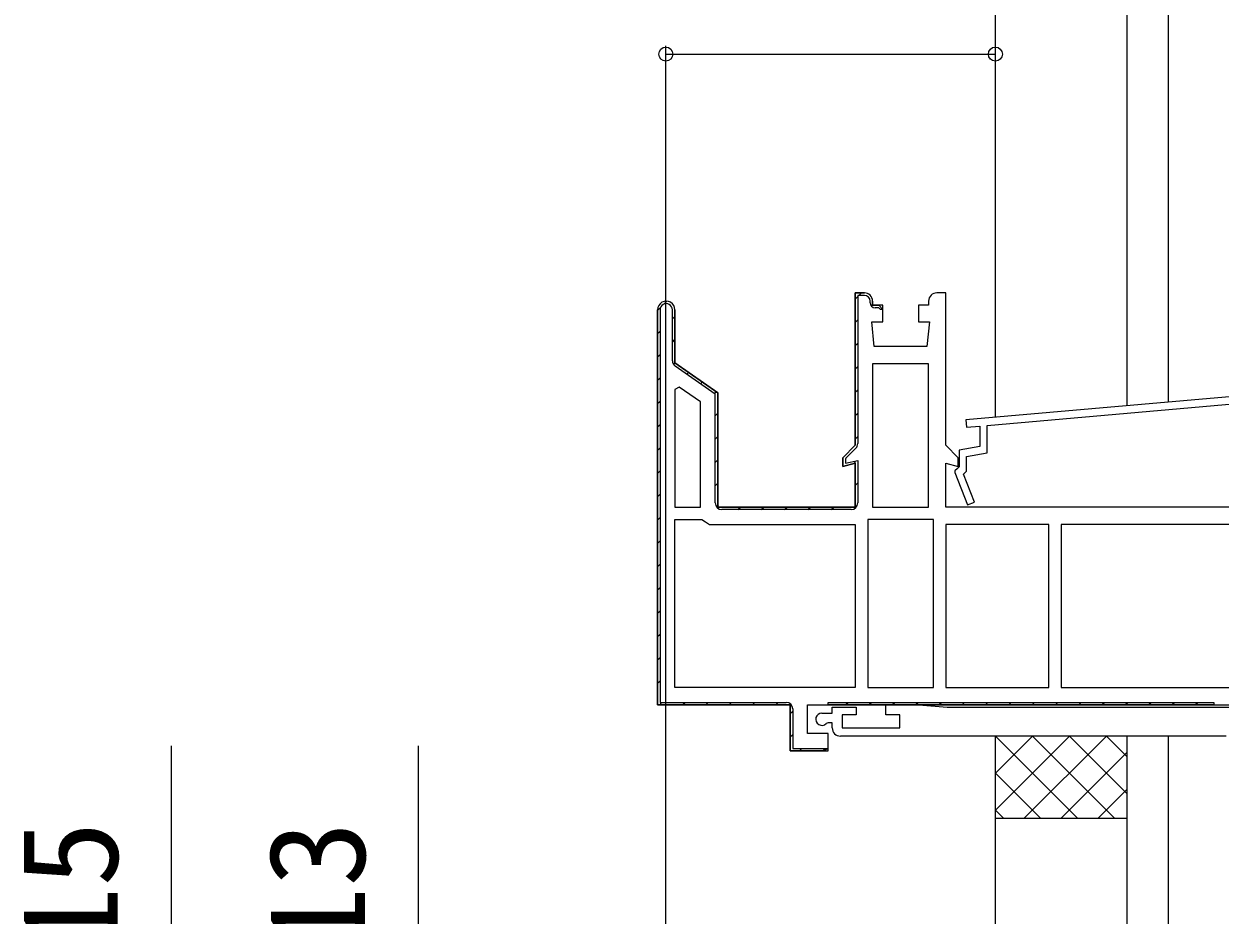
# Model space of a CAD drawing. Units: millimetres, scale not verified. Extents: x -700 to 700, y -1044 to 1038.
# Drawn here: x 143.6 to 288.8, y 461.1 to 569.3 of the extents above; entities that cross this region are included whole.
import ezdxf
from ezdxf.enums import TextEntityAlignment as Align

# ---------------------------------------------------------------- set-up
doc = ezdxf.new("R2010")
doc.units = ezdxf.units.MM
doc.header["$LTSCALE"] = 6
for name, color, linetype in [('0-2_YKK_11', 7, 'Continuous'), ('0-5_YKK_D', 6, 'Continuous'), ('0-7_YSS_K', 3, 'Continuous')]:
    doc.layers.add(name, color=color, linetype=linetype)
doc.styles.add('ＭＳ ゴシック', font='')
doc.styles.get('ＭＳ ゴシック').set_extended_font_data('MS Gothic')

msp = doc.modelspace()

# ---------------------------------------------------------------- linework, layer by layer
at = {"layer": '0-2_YKK_11'}
for p, q in [((244.5, 535.858), (244.811, 536.169)), ((244.934, 536.292), (245.245, 536.603)), ((220.5, 534.485), (220.859, 534.844)), ((221.259, 535.244), (221.616, 535.601)), ((222.3, 528.363), (222.3, 534.553)), ((246.3, 535.403), (246.3, 535.603)), ((246.463, 534.992), (246.675, 535.204)), ((222.3, 533.457), (222.6, 533.757)), ((244.5, 533.029), (244.8, 533.329)), ((220.5, 531.657), (220.8, 531.957)), ((222.3, 530.628), (222.6, 530.928)), ((244.5, 530.201), (244.8, 530.501)), ((220.5, 528.828), (220.8, 529.128)), ((222.428, 527.928), (222.648, 528.148)), ((244.5, 527.372), (244.8, 527.672)), ((220.5, 526), (220.8, 526.3)), ((224.05, 526.721), (224.265, 526.937)), ((225.714, 525.557), (225.929, 525.772)), ((227.377, 524.392), (227.592, 524.607)), ((244.5, 524.544), (244.8, 524.844)), ((220.5, 523.171), (220.8, 523.471)), ((227.5, 521.686), (227.8, 521.986)), ((244.5, 521.716), (244.8, 522.016)), ((220.5, 520.343), (220.8, 520.643)), ((227.5, 518.858), (227.8, 519.158)), ((244.5, 518.887), (244.8, 519.187)), ((220.5, 517.515), (220.8, 517.815)), ((244.566, 517.744), (243.359, 516.537)), ((227.5, 516.029), (227.8, 516.329)), ((244.283, 515.842), (244.54, 516.099)), ((220.5, 514.686), (220.8, 514.986)), ((227.5, 513.201), (227.8, 513.501)), ((244.5, 513.23), (244.8, 513.53)), ((220.5, 511.858), (220.8, 512.158)), ((227.701, 510.573), (227.913, 510.786)), ((244, 510.303), (228.3, 510.303)), ((230.259, 510.303), (230.559, 510.603)), ((233.087, 510.303), (233.387, 510.603)), ((235.916, 510.303), (236.216, 510.603)), ((238.744, 510.303), (239.044, 510.603)), ((241.573, 510.303), (241.873, 510.603)), ((220.5, 509.029), (220.8, 509.329)), ((220.5, 506.201), (220.8, 506.501)), ((220.5, 503.372), (220.8, 503.672)), ((220.5, 500.544), (220.8, 500.844)), ((220.5, 497.716), (220.8, 498.016)), ((220.5, 494.887), (220.8, 495.187)), ((220.5, 492.059), (220.8, 492.359)), ((220.5, 489.23), (220.8, 489.53)), ((220.762, 486.663), (221.001, 486.903)), ((223.529, 486.603), (223.829, 486.903)), ((226.358, 486.603), (226.658, 486.903)), ((229.186, 486.603), (229.486, 486.903)), ((232.015, 486.603), (232.315, 486.903)), ((234.843, 486.603), (235.143, 486.903)), ((243.328, 486.603), (243.628, 486.903)), ((246.157, 486.603), (246.457, 486.903)), ((248.985, 486.603), (249.285, 486.903)), ((251.814, 486.603), (252.114, 486.903)), ((254.642, 486.603), (254.942, 486.903)), ((257.471, 486.603), (257.771, 486.903)), ((260.299, 486.603), (260.599, 486.903)), ((263.127, 486.603), (263.427, 486.903)), ((265.956, 486.603), (266.256, 486.903)), ((268.784, 486.603), (269.084, 486.903)), ((271.613, 486.603), (271.913, 486.903)), ((274.441, 486.603), (274.741, 486.903)), ((277.27, 486.603), (277.57, 486.903)), ((280.098, 486.603), (280.398, 486.903)), ((282.926, 486.603), (283.226, 486.903)), ((285.755, 486.603), (286.055, 486.903)), ((236.6, 485.531), (236.9, 485.831)), ((236.6, 482.703), (236.9, 483.003)), ((289.529, 482.803), (242.7, 482.803)), ((237.728, 481.003), (238.028, 481.303)), ((240.557, 481.003), (240.857, 481.303))]:
    msp.add_line(p, q, dxfattribs=at)
for points in [[(245.6, 536.603), (244.5, 536.603), (244.5, 518.103), (243, 516.603), (243, 515.542), (244.5, 515.944), (244.5, 510.603), (227.8, 510.603), (227.8, 524.462), (222.6, 528.103), (222.6, 534.553)], [(222.6, 534.553), (222.6, 528.103), (227.8, 524.462), (227.8, 510.603), (244.5, 510.603), (244.5, 515.944), (243, 515.542), (243, 516.603), (244.5, 518.103), (244.5, 536.603), (245.6, 536.603)], [(245.6, 536.303), (244.8, 536.303), (244.8, 518.31)], [(296.6, 536.603), (295.5, 536.603), (295.5, 518.103), (294, 516.603), (294, 515.542), (295.5, 515.944), (295.5, 510.603), (255.5, 510.603), (255.5, 515.944), (257, 515.542), (257, 516.603), (255.5, 518.103), (255.5, 536.603), (254.4, 536.603)], [(236.9, 486.103), (236.9, 481.303), (241.158, 481.303), (240.7, 481.003), (236.6, 481.003), (236.6, 486.603), (220.5, 486.603), (220.5, 534.553), (220.5, 486.603), (236.6, 486.603), (236.6, 481.003), (241.2, 481.003), (241.2, 483.103), (238.7, 483.103), (238.7, 486.603)], [(220.8, 534.553), (220.8, 486.903), (236.1, 486.903)], [(253.4, 535.603), (253.4, 535.103), (252.15, 535.103), (252.15, 533.103), (253.5, 533.103), (253.2, 530.103), (246.8, 530.103), (246.5, 533.103), (247.85, 533.103), (247.85, 535.103), (246.6, 535.103), (246.6, 535.603)], [(246.6, 535.603), (246.6, 535.103), (247.35, 535.103), (247.85, 534.603), (247.55, 534.603), (247.35, 534.803), (246.9, 534.803)], [(227.5, 511.103), (227.5, 524.306), (222.641, 527.708)], [(294.511, 524.401), (257.911, 521.199), (257.989, 520.302), (259.6, 520.443), (259.6, 517.944), (257.1, 517.503), (257.1, 515.503), (256.9, 515.303), (256.6, 515.003), (256.6, 514.803), (258.131, 510.889), (258.969, 511.217), (257.645, 514.603), (258, 514.958), (258, 516.748), (260.5, 517.188), (260.5, 520.522), (293.1, 523.374)], [(243.3, 516.296), (243.3, 515.933), (244.8, 516.264), (244.8, 511.103)], [(238.7, 486.603), (298, 486.603)], [(240.45, 485.603), (241.7, 485.603), (241.7, 486.303), (244.6, 486.303), (244.6, 485.403), (242.9, 485.403), (242.9, 483.803), (249.9, 483.803), (249.9, 485.403), (248.2, 485.403), (248.2, 486.603), (252.2, 486.603), (255.629, 486.303), (296.7, 486.303)], [(241.7, 483.803), (241.7, 484.403), (241.185, 484.403), (240.975, 484.317)]]:
    msp.add_lwpolyline(points, dxfattribs=at)
for points in [[(246.6, 528.003), (246.6, 510.603), (253.4, 510.603), (253.4, 528.003)], [(222.6, 524.882), (222.6, 510.603), (225.7, 510.603), (225.7, 523.369), (223.138, 525.162)], [(244.5, 488.703), (222.6, 488.703), (222.6, 509.103), (225.873, 509.103), (226.332, 508.803), (226.79, 508.503), (244.5, 508.503)], [(246, 509.103), (246, 488.703), (254, 488.703), (254, 509.103)], [(255.5, 508.503), (255.5, 488.703), (268, 488.703), (268, 508.503)], [(292.4, 508.503), (269.5, 508.503), (269.5, 488.703), (292.4, 488.703)], [(288, 486.603), (241.2, 486.603), (241.2, 486.903), (288, 486.903)]]:
    msp.add_lwpolyline(points, close=True, dxfattribs=at)
for centre, radius, start, end in [((245.6, 535.603), 1, 0.00001, 89.99999), ((245.6, 535.603), 1, 0.00001, 89.99999), ((245.6, 535.603), 0.7, 0.00001, 89.99999), ((254.4, 535.603), 1, 90.00001, 179.99999), ((221.55, 534.553), 1.05, 359.99999, 180.00001), ((221.55, 534.553), 1.05, 359.99999, 180.00001), ((221.55, 534.553), 0.75, 359.99999, 180.00001), ((246.9, 535.403), 0.6, 180.00001, 269.99999), ((223.1, 528.363), 0.8, 180, 234.99999), ((244, 518.31), 0.8, 314.99999, 359.99998), ((243.814, 516.299), 0.514, 152.38607, 180.33632), ((228.3, 511.103), 0.8, 180.00001, 269.99999), ((244, 511.103), 0.8, 270.00001, 359.99999), ((236.1, 486.103), 0.8, 0.00001, 89.99999), ((240.45, 484.853), 0.75, 90.00002, 314.41533), ((242.7, 483.803), 1, 180.00001, 269.99999)]:
    msp.add_arc(centre, radius, start, end, dxfattribs=at)
at = {"layer": '0-5_YKK_D'}
for p, q in [((221.5, 448.357), (221.5, 566.589)), ((221.5, 565.589), (261.5, 565.589))]:
    msp.add_line(p, q, dxfattribs=at)
for points in [[(161.5, 437.603), (161.5, 452.603), (161.5, 481.639)], [(191.5, 439.603), (191.5, 452.603), (191.5, 481.639)]]:
    msp.add_lwpolyline(points, dxfattribs=at)
for centre in [(221.5, 565.589), (261.5, 565.589)]:
    msp.add_circle(centre, 0.85, dxfattribs=at)
at = {"layer": '0-7_YSS_K'}
for p, q in [((261.5, 521.601), (261.5, 697.791)), ((277.5, 523.001), (277.5, 697.791)), ((282.5, 523.439), (282.5, 697.791)), ((261.5, 521.513), (261.5, 546.604)), ((277.5, 522.913), (277.5, 546.604)), ((282.5, 523.35), (282.5, 546.604)), ((261.5, 107.603), (261.5, 482.803)), ((261.5, 478.313), (265.99, 482.803)), ((261.5, 473.823), (270.48, 482.803)), ((271.5, 472.803), (261.5, 482.803)), ((264.97, 472.803), (274.97, 482.803)), ((275.99, 472.803), (265.99, 482.803)), ((277.5, 475.783), (270.48, 482.803)), ((277.5, 480.273), (274.97, 482.803)), ((277.5, 107.603), (277.5, 482.803)), ((282.5, 107.603), (282.5, 482.803)), ((269.461, 472.803), (277.5, 480.842)), ((267.01, 472.803), (261.5, 478.313)), ((273.951, 472.803), (277.5, 476.352)), ((262.52, 472.803), (261.5, 473.823)), ((277.5, 472.803), (261.5, 472.803))]:
    msp.add_line(p, q, dxfattribs=at)

# ---------------------------------------------------------------- texts
at = {"layer": '0-5_YKK_D', "style": 'ＭＳ ゴシック'}
for s, p in [('15', (158.5, 456.548)), ('13', (188.5, 456.548))]:
    msp.add_text(s, height=11.73, rotation=90, dxfattribs=at).set_placement(p, align=Align.BOTTOM_LEFT)

doc.saveas('drawing.dxf')
